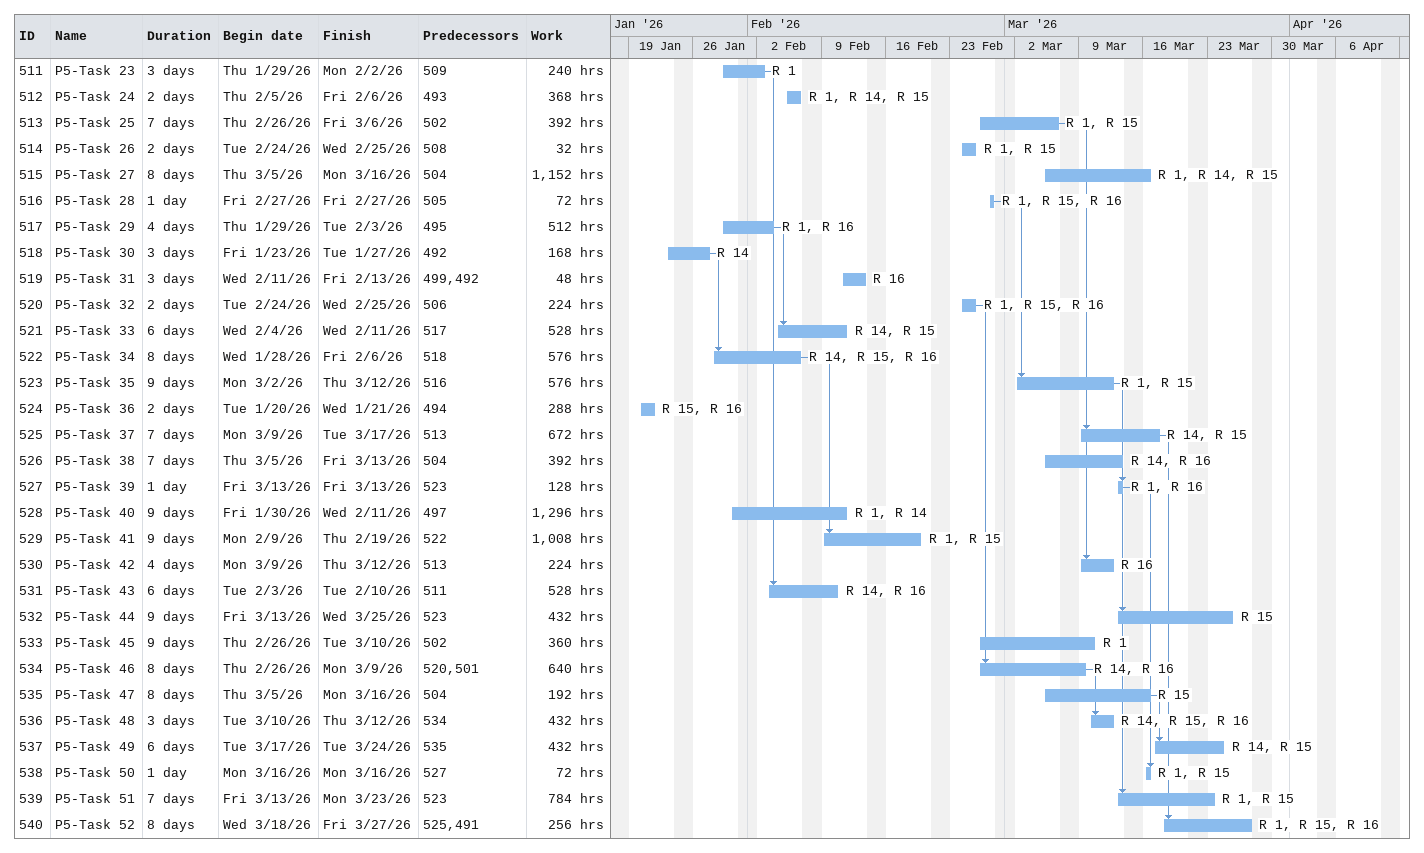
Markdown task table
| ID | Task | Duration | Start | Finish | Predecessors | Resources | Work (h) |
|---|---|---|---|---|---|---|---|
| 511 | P5-Task 23 | 3d | 2026-01-29 | 2026-02-02 | 509 | R 1 | 240 |
| 512 | P5-Task 24 | 2d | 2026-02-05 | 2026-02-06 | 493 | R 1, R 14, R 15 | 368 |
| 513 | P5-Task 25 | 7d | 2026-02-26 | 2026-03-06 | 502 | R 1, R 15 | 392 |
| 514 | P5-Task 26 | 2d | 2026-02-24 | 2026-02-25 | 508 | R 1, R 15 | 32 |
| 515 | P5-Task 27 | 8d | 2026-03-05 | 2026-03-16 | 504 | R 1, R 14, R 15 | 1152 |
| 516 | P5-Task 28 | 1d | 2026-02-27 | 2026-02-27 | 505 | R 1, R 15, R 16 | 72 |
| 517 | P5-Task 29 | 4d | 2026-01-29 | 2026-02-03 | 495 | R 1, R 16 | 512 |
| 518 | P5-Task 30 | 3d | 2026-01-23 | 2026-01-27 | 492 | R 14 | 168 |
| 519 | P5-Task 31 | 3d | 2026-02-11 | 2026-02-13 | 499, 492 | R 16 | 48 |
| 520 | P5-Task 32 | 2d | 2026-02-24 | 2026-02-25 | 506 | R 1, R 15, R 16 | 224 |
| 521 | P5-Task 33 | 6d | 2026-02-04 | 2026-02-11 | 517 | R 14, R 15 | 528 |
| 522 | P5-Task 34 | 8d | 2026-01-28 | 2026-02-06 | 518 | R 14, R 15, R 16 | 576 |
| 523 | P5-Task 35 | 9d | 2026-03-02 | 2026-03-12 | 516 | R 1, R 15 | 576 |
| 524 | P5-Task 36 | 2d | 2026-01-20 | 2026-01-21 | 494 | R 15, R 16 | 288 |
| 525 | P5-Task 37 | 7d | 2026-03-09 | 2026-03-17 | 513 | R 14, R 15 | 672 |
| 526 | P5-Task 38 | 7d | 2026-03-05 | 2026-03-13 | 504 | R 14, R 16 | 392 |
| 527 | P5-Task 39 | 1d | 2026-03-13 | 2026-03-13 | 523 | R 1, R 16 | 128 |
| 528 | P5-Task 40 | 9d | 2026-01-30 | 2026-02-11 | 497 | R 1, R 14 | 1296 |
| 529 | P5-Task 41 | 9d | 2026-02-09 | 2026-02-19 | 522 | R 1, R 15 | 1008 |
| 530 | P5-Task 42 | 4d | 2026-03-09 | 2026-03-12 | 513 | R 16 | 224 |
| 531 | P5-Task 43 | 6d | 2026-02-03 | 2026-02-10 | 511 | R 14, R 16 | 528 |
| 532 | P5-Task 44 | 9d | 2026-03-13 | 2026-03-25 | 523 | R 15 | 432 |
| 533 | P5-Task 45 | 9d | 2026-02-26 | 2026-03-10 | 502 | R 1 | 360 |
| 534 | P5-Task 46 | 8d | 2026-02-26 | 2026-03-09 | 520, 501 | R 14, R 16 | 640 |
| 535 | P5-Task 47 | 8d | 2026-03-05 | 2026-03-16 | 504 | R 15 | 192 |
| 536 | P5-Task 48 | 3d | 2026-03-10 | 2026-03-12 | 534 | R 14, R 15, R 16 | 432 |
| 537 | P5-Task 49 | 6d | 2026-03-17 | 2026-03-24 | 535 | R 14, R 15 | 432 |
| 538 | P5-Task 50 | 1d | 2026-03-16 | 2026-03-16 | 527 | R 1, R 15 | 72 |
| 539 | P5-Task 51 | 7d | 2026-03-13 | 2026-03-23 | 523 | R 1, R 15 | 784 |
| 540 | P5-Task 52 | 8d | 2026-03-18 | 2026-03-27 | 525, 491 | R 1, R 15, R 16 | 256 |
